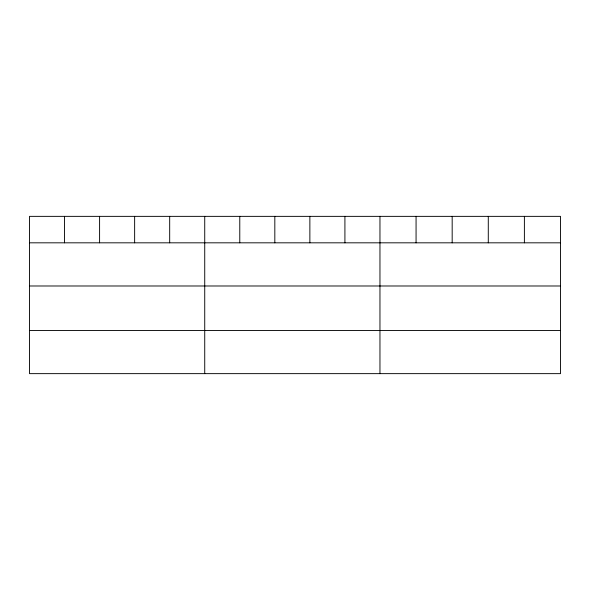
<?xml version="1.0" encoding="UTF-8"?>
<svg xmlns="http://www.w3.org/2000/svg" width="590" height="590" viewBox="0 0 590 590"><rect width="100%" height="100%" fill="white"/><g stroke="black" fill="none" stroke-linecap="round" stroke-linejoin="round"><path stroke-width="0.89" d="M560.5 242.822L560.5 373.64L29.5 373.64L29.5 216.36L560.5 216.36L560.5 242.822L29.5 242.822M29.5 285.988L560.5 285.988M29.5 330.466L560.5 330.466M524.392 216.36L524.392 242.822M488.284 216.36L488.284 242.822M452.176 216.36L452.176 242.822M416.068 216.36L416.068 242.822M379.96 216.36L379.96 373.64M344.914 216.36L344.914 242.822M309.868 216.36L309.868 242.822M274.822 216.36L274.822 242.822M239.776 216.36L239.776 242.822M204.73 216.36L204.73 373.64M169.684 216.36L169.684 242.822M134.638 216.36L134.638 242.822M99.592 216.36L99.592 242.822M64.546 216.36L64.546 242.822"/></g></svg>
